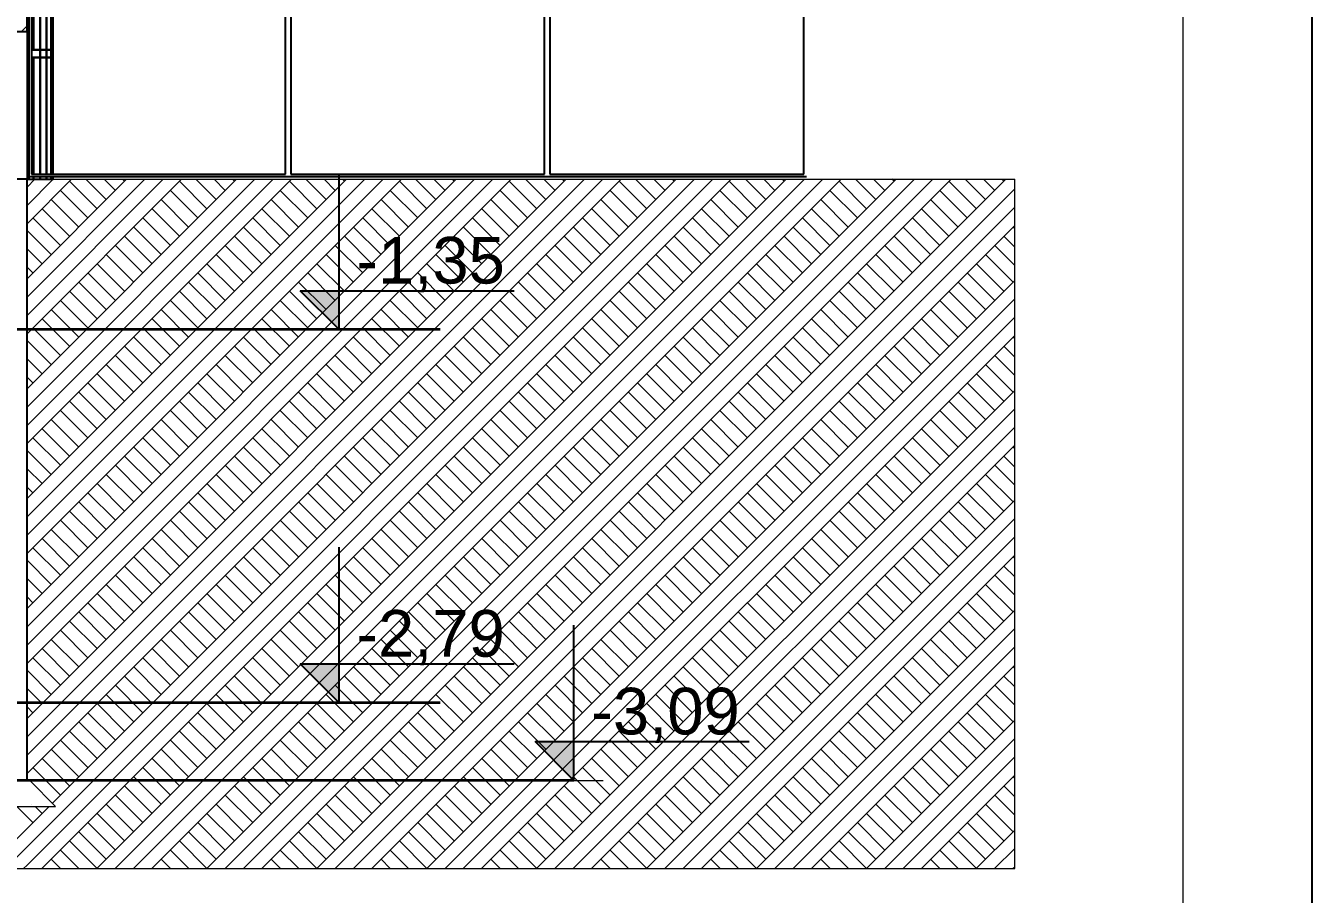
# Model space of a CAD drawing. Header units: millimetres. Extents: x 4647 to 73915, y -13612 to -8141.
# Drawn here: x 12702.4 to 13199, y -11426.5 to -11091.3 of the extents above; entities that cross this region are included whole.
import ezdxf

# ---------------------------------------------------------------- set-up
doc = ezdxf.new("R2010")
doc.units = ezdxf.units.MM
for name, color, linetype in [('2D - Ogólne', 7, 'Continuous'), ('Furniture & Equipment', 7, 'Continuous'), ('Konstrukcja - Ściany zew', 7, 'Continuous'), ('Sytuacja - Teren', 7, 'Continuous'), ('Wnętrze - Umeblowanie', 7, 'Continuous'), ('Wymiarowanie - Ogólne', 7, 'Continuous')]:
    doc.layers.add(name, color=color, linetype=linetype)
doc.layers.add('Opisy - Tekst_Nr_Pióra__1', color=7, linetype='Continuous', lineweight=13)
doc.styles.add('GENERATED_STYLE_4', font='arial.ttf')

msp = doc.modelspace()

# ---------------------------------------------------------------- hatches: boundary and pattern name
at = {"layer": 'Wymiarowanie - Ogólne', "linetype": 'Continuous', "lineweight": 25}
for points in [[(12823.36, -11208.57), (12808.36, -11193.57), (12823.36, -11193.57)], [(12823.36, -11352.57), (12808.36, -11337.57), (12823.36, -11337.57)], [(12914.02, -11382.57), (12899.02, -11367.57), (12914.02, -11367.57)]]:
    msp.add_hatch(color=161, dxfattribs=at).paths.add_polyline_path(points, flags=0)

# ---------------------------------------------------------------- linework, layer by layer
for p, q in [((12702.98, -10903.57), (12702.98, -11100.57)), ((12703.65, -10903.57), (12703.65, -11100.57)), ((12703.65, -11100.57), (12703.65, -10903.57)), ((12703.73, -11100.57), (12703.73, -11039.57)), ((12704.73, -11040.57), (12704.73, -11100.57)), ((12705.48, -11040.57), (12705.48, -11100.57)), ((12705.48, -11100.57), (12705.48, -11040.57)), ((12707.98, -11100.57), (12707.98, -11040.57)), ((12707.98, -11040.57), (12707.98, -11100.57)), ((12710.48, -11040.57), (12710.48, -11100.57)), ((12710.48, -11100.57), (12710.48, -11040.57)), ((12712.31, -11040.57), (12712.31, -11100.57)), ((12712.31, -11100.57), (12712.31, -11040.57)), ((12712.98, -11100.57), (12712.98, -11040.57)), ((12702.98, -11100.57), (12702.98, -11103.57)), ((12703.73, -11100.57), (12702.98, -11100.57)), ((12702.98, -11100.57), (12703.65, -11100.57)), ((12703.65, -11100.57), (12703.73, -11100.57)), ((12703.73, -11103.57), (12703.73, -11100.57)), ((12707.98, -11100.57), (12704.73, -11100.57)), ((12704.73, -11100.57), (12704.73, -11103.57)), ((12704.73, -11100.57), (12705.48, -11100.57)), ((12705.48, -11100.57), (12707.98, -11100.57)), ((12707.98, -11103.57), (12707.98, -11100.57)), ((12710.49, -11100.57), (12707.98, -11100.57)), ((12707.98, -11100.57), (12707.98, -11103.57)), ((12707.98, -11100.57), (12710.48, -11100.57)), ((12710.48, -11100.57), (12712.31, -11100.57)), ((12710.49, -11103.57), (12710.49, -11100.57)), ((12712.33, -11100.57), (12710.49, -11100.57)), ((12710.49, -11100.57), (12710.49, -11103.57)), ((12712.31, -11100.57), (12712.98, -11100.57)), ((12712.33, -11103.57), (12712.33, -11100.57)), ((12713, -11100.57), (12712.33, -11100.57)), ((12712.33, -11100.57), (12712.33, -11103.57)), ((12713, -11103.57), (12713, -11100.57)), ((12702.98, -11103.57), (12703.73, -11103.57)), ((12703.65, -11103.57), (12702.98, -11103.57)), ((12702.98, -11103.57), (12702.98, -11150.57)), ((12703.73, -11103.57), (12703.65, -11103.57)), ((12703.65, -11103.57), (12703.65, -11150.57)), ((12703.65, -11150.57), (12703.65, -11103.57)), ((12703.73, -11149.57), (12703.73, -11103.57)), ((12704.73, -11103.57), (12707.98, -11103.57)), ((12705.48, -11103.57), (12704.73, -11103.57)), ((12704.73, -11103.57), (12704.73, -11148.57)), ((12705.48, -11103.57), (12705.48, -11148.57)), ((12707.98, -11103.57), (12705.48, -11103.57)), ((12705.48, -11148.57), (12705.48, -11103.57)), ((12707.98, -11103.57), (12710.49, -11103.57)), ((12707.98, -11148.57), (12707.98, -11103.57)), ((12710.48, -11103.57), (12707.98, -11103.57)), ((12707.98, -11103.57), (12707.98, -11148.57)), ((12712.31, -11103.57), (12710.48, -11103.57)), ((12710.48, -11103.57), (12710.48, -11148.57)), ((12710.48, -11148.57), (12710.48, -11103.57)), ((12710.49, -11103.57), (12712.33, -11103.57)), ((12712.98, -11103.57), (12712.31, -11103.57)), ((12712.31, -11103.57), (12712.31, -11148.57)), ((12712.31, -11148.57), (12712.31, -11103.57)), ((12712.33, -11103.57), (12713, -11103.57)), ((12712.98, -11148.57), (12712.98, -11103.57)), ((12702.98, -11150.57), (12698.98, -11150.57)), ((12702.98, -11150.57), (12703.65, -11150.57)), ((12702.98, -11382.57), (12702.98, -11150.57)), ((12703.65, -11150.57), (12705.48, -11150.57)), ((12705.48, -11149.57), (12703.73, -11149.57)), ((12704.73, -11148.57), (12705.48, -11148.57)), ((12705.48, -11148.57), (12707.98, -11148.57)), ((12707.98, -11149.57), (12705.48, -11149.57)), ((12705.48, -11149.57), (12705.48, -11150.57)), ((12705.48, -11150.57), (12705.48, -11149.57)), ((12705.48, -11150.57), (12707.98, -11150.57)), ((12707.98, -11148.57), (12710.48, -11148.57)), ((12707.98, -11150.57), (12707.98, -11149.57)), ((12710.48, -11149.57), (12707.98, -11149.57)), ((12707.98, -11149.57), (12707.98, -11150.57)), ((12707.98, -11150.57), (12710.48, -11150.57)), ((12710.48, -11148.57), (12712.31, -11148.57)), ((12712.31, -11149.57), (12710.48, -11149.57)), ((12710.48, -11149.57), (12710.48, -11150.57)), ((12710.48, -11150.57), (12710.48, -11149.57)), ((12710.48, -11150.57), (12712.31, -11150.57)), ((12712.31, -11148.57), (12712.98, -11148.57)), ((12712.98, -11149.57), (12712.31, -11149.57)), ((12712.31, -11149.57), (12712.31, -11150.57)), ((12712.31, -11150.57), (12712.31, -11149.57)), ((12712.31, -11150.57), (12712.98, -11150.57)), ((12712.98, -11150.57), (12712.98, -11149.57)), ((12701.48, -11382.57), (12702.98, -11382.57))]:
    msp.add_line(p, q)
msp.add_lwpolyline([(11098.99, -12577.97), (13198.99, -12577.97), (13198.99, -9607.97), (11098.99, -9607.97)], close=True)
at = {"layer": '2D - Ogólne', "color": 5, "lineweight": 35}
for p, q in [((12862.4, -11208.57), (12687.98, -11208.57)), ((12862.4, -11352.57), (12687.98, -11352.57)), ((12914.02, -11382.57), (12687.98, -11382.57))]:
    msp.add_line(p, q, dxfattribs=at)
at = {"layer": 'Furniture & Equipment', "color": 161, "lineweight": 25}
for p, q in [((12703.73, -11149.57), (12703.73, -11039.57)), ((12704.73, -11040.57), (12704.73, -11148.57)), ((12802.73, -11148.57), (12802.73, -11040.57)), ((12804.73, -11040.57), (12804.73, -11148.57)), ((12902.73, -11148.57), (12902.73, -11040.57)), ((12904.73, -11040.57), (12904.73, -11148.57)), ((13002.73, -11148.57), (13002.73, -11040.57)), ((12803.73, -11149.57), (12703.73, -11149.57)), ((12704.73, -11148.57), (12802.73, -11148.57)), ((12903.73, -11149.57), (12803.73, -11149.57)), ((12804.73, -11148.57), (12902.73, -11148.57)), ((13003.73, -11149.57), (12903.73, -11149.57)), ((12904.73, -11148.57), (13002.73, -11148.57))]:
    msp.add_line(p, q, dxfattribs=at)
at = {"layer": 'Konstrukcja - Ściany zew'}
for p, q in [((12702.98, -11093.57), (12702.98, -10768.57)), ((12698.98, -11093.57), (12702.98, -11093.57))]:
    msp.add_line(p, q, dxfattribs=at)
at = {"layer": 'Konstrukcja - Ściany zew', "color": 251, "linetype": 'Continuous', "lineweight": 15}
for p, q in [((12700.78, -11093.57), (12702.98, -11091.37)), ((12704.55, -11391.74), (12704.55, -11391.74))]:
    msp.add_line(p, q, dxfattribs=at)
at = {"layer": 'Konstrukcja - Ściany zew', "color": 8, "lineweight": 13}
for p, q in [((12643.98, -11382.57), (12703.98, -11382.57)), ((12713.98, -11392.57), (12703.98, -11382.57)), ((12633.98, -11392.57), (12713.98, -11392.57))]:
    msp.add_line(p, q, dxfattribs=at)
at = {"layer": 'Opisy - Tekst_Nr_Pióra__1', "linetype": 'Continuous', "ltscale": 10, "flags": 128}
msp.add_lwpolyline([(13148.99, -12377.97), (11248.99, -12377.97), (11248.99, -9657.97), (13148.99, -9657.97)], close=True, dxfattribs=at)
at = {"layer": 'Sytuacja - Teren'}
msp.add_line((12702.98, -11150.57), (12698.98, -11150.57), dxfattribs=at)
at = {"layer": 'Sytuacja - Teren', "color": 53, "lineweight": 13}
for p, q in [((12702.98, -11150.57), (13084.18, -11150.57)), ((12702.98, -11382.57), (12702.98, -11150.57)), ((13084.18, -11416.57), (13084.18, -11150.57)), ((12702.98, -11382.57), (12703.98, -11382.57)), ((12713.98, -11392.57), (12703.98, -11382.57)), ((12633.98, -11392.57), (12702.98, -11392.57)), ((12702.98, -11392.57), (12713.98, -11392.57)), ((11695, -11416.57), (12702.98, -11416.57)), ((12702.98, -11416.57), (13084.18, -11416.57))]:
    msp.add_line(p, q, dxfattribs=at)
at = {"layer": 'Sytuacja - Teren', "color": 41, "linetype": 'Continuous', "lineweight": 13}
for p, q in [((12702.98, -11167.74), (12720.15, -11150.57)), ((12702.98, -11188.95), (12741.36, -11150.57)), ((12702.98, -11210.16), (12762.58, -11150.57)), ((12702.98, -11231.38), (12783.79, -11150.57)), ((12702.98, -11252.59), (12805, -11150.57)), ((12702.98, -11273.8), (12826.21, -11150.57)), ((12702.98, -11295.02), (12847.43, -11150.57)), ((12702.98, -11316.23), (12868.64, -11150.57)), ((12702.98, -11337.44), (12889.85, -11150.57)), ((12702.98, -11358.66), (12911.07, -11150.57)), ((12702.98, -11379.87), (12932.28, -11150.57)), ((12702.98, -11160.67), (12713.08, -11150.57)), ((12702.98, -11203.09), (12755.5, -11150.57)), ((12702.98, -11245.52), (12797.93, -11150.57)), ((12702.98, -11287.94), (12840.36, -11150.57)), ((12702.98, -11330.37), (12882.78, -11150.57)), ((12702.98, -11372.8), (12925.21, -11150.57)), ((12702.98, -11415.22), (12967.64, -11150.57)), ((12702.98, -11153.59), (12706.01, -11150.57)), ((12702.98, -11196.02), (12748.43, -11150.57)), ((12702.98, -11238.45), (12790.86, -11150.57)), ((12702.98, -11280.87), (12833.29, -11150.57)), ((12702.98, -11323.3), (12875.71, -11150.57)), ((12702.98, -11365.73), (12918.14, -11150.57)), ((12702.98, -11408.15), (12960.57, -11150.57)), ((12708.71, -11416.57), (12974.71, -11150.57)), ((12712.74, -11391.33), (12953.49, -11150.57)), ((12729.97, -11161.96), (12719.37, -11151.35)), ((12733.51, -11158.42), (12725.66, -11150.57)), ((12729.92, -11416.57), (12995.92, -11150.57)), ((12737.04, -11154.89), (12732.73, -11150.57)), ((12736.99, -11416.57), (13002.99, -11150.57)), ((12740.58, -11151.35), (12739.8, -11150.57)), ((12744.06, -11416.57), (13010.06, -11150.57)), ((12751.13, -11416.57), (13017.13, -11150.57)), ((12772.4, -11161.96), (12761.79, -11151.35)), ((12775.94, -11158.42), (12768.08, -11150.57)), ((12772.35, -11416.57), (13038.35, -11150.57)), ((12779.47, -11154.89), (12775.15, -11150.57)), ((12779.42, -11416.57), (13045.42, -11150.57)), ((12783.01, -11151.35), (12782.23, -11150.57)), ((12786.49, -11416.57), (13052.49, -11150.57)), ((12793.56, -11416.57), (13059.56, -11150.57)), ((12814.83, -11161.96), (12804.22, -11151.35)), ((12818.36, -11158.42), (12810.51, -11150.57)), ((12814.77, -11416.57), (13080.77, -11150.57)), ((12821.9, -11154.89), (12817.58, -11150.57)), ((12825.43, -11151.35), (12824.65, -11150.57)), ((12857.25, -11161.96), (12846.65, -11151.35)), ((12860.79, -11158.42), (12852.94, -11150.57)), ((12864.32, -11154.89), (12860.01, -11150.57)), ((12867.86, -11151.35), (12867.08, -11150.57)), ((12899.68, -11161.96), (12889.07, -11151.35)), ((12903.21, -11158.42), (12895.36, -11150.57)), ((12906.75, -11154.89), (12902.43, -11150.57)), ((12910.29, -11151.35), (12909.5, -11150.57)), ((12942.11, -11161.96), (12931.5, -11151.35)), ((12945.64, -11158.42), (12937.79, -11150.57)), ((12949.18, -11154.89), (12944.86, -11150.57)), ((12952.71, -11151.35), (12951.93, -11150.57)), ((12984.53, -11161.96), (12973.93, -11151.35)), ((12988.07, -11158.42), (12980.21, -11150.57)), ((12991.6, -11154.89), (12987.29, -11150.57)), ((12995.14, -11151.35), (12994.36, -11150.57)), ((13026.96, -11161.96), (13016.35, -11151.35)), ((13030.49, -11158.42), (13022.64, -11150.57)), ((13034.03, -11154.89), (13029.71, -11150.57)), ((13037.57, -11151.35), (13036.78, -11150.57)), ((13069.39, -11161.96), (13058.78, -11151.35)), ((13072.92, -11158.42), (13065.07, -11150.57)), ((13076.46, -11154.89), (13072.14, -11150.57)), ((13079.99, -11151.35), (13079.21, -11150.57)), ((12726.44, -11165.49), (12715.83, -11154.89)), ((12768.86, -11165.49), (12758.26, -11154.89)), ((12811.29, -11165.49), (12800.68, -11154.89)), ((12821.84, -11416.57), (13084.18, -11154.23)), ((12853.72, -11165.49), (12843.11, -11154.89)), ((12896.14, -11165.49), (12885.54, -11154.89)), ((12938.57, -11165.49), (12927.96, -11154.89)), ((12981, -11165.49), (12970.39, -11154.89)), ((13023.42, -11165.49), (13012.82, -11154.89)), ((13065.85, -11165.49), (13055.24, -11154.89)), ((12719.37, -11172.56), (12708.76, -11161.96)), ((12722.9, -11169.03), (12712.3, -11158.42)), ((12761.79, -11172.56), (12751.19, -11161.96)), ((12765.33, -11169.03), (12754.72, -11158.42)), ((12804.22, -11172.56), (12793.61, -11161.96)), ((12807.76, -11169.03), (12797.15, -11158.42)), ((12828.92, -11416.57), (13084.18, -11161.31)), ((12846.65, -11172.56), (12836.04, -11161.96)), ((12850.18, -11169.03), (12839.58, -11158.42)), ((12889.07, -11172.56), (12878.47, -11161.96)), ((12892.61, -11169.03), (12882, -11158.42)), ((12931.5, -11172.56), (12920.89, -11161.96)), ((12935.03, -11169.03), (12924.43, -11158.42)), ((12973.93, -11172.56), (12963.32, -11161.96)), ((12977.46, -11169.03), (12966.85, -11158.42)), ((13016.35, -11172.56), (13005.75, -11161.96)), ((13019.89, -11169.03), (13009.28, -11158.42)), ((13058.78, -11172.56), (13048.17, -11161.96)), ((13062.31, -11169.03), (13051.71, -11158.42)), ((12715.83, -11176.1), (12705.23, -11165.49)), ((12758.26, -11176.1), (12747.65, -11165.49)), ((12800.68, -11176.1), (12790.08, -11165.49)), ((12843.11, -11176.1), (12832.5, -11165.49)), ((12885.54, -11176.1), (12874.93, -11165.49)), ((12927.96, -11176.1), (12917.36, -11165.49)), ((12970.39, -11176.1), (12959.78, -11165.49)), ((13012.82, -11176.1), (13002.21, -11165.49)), ((13055.24, -11176.1), (13044.64, -11165.49)), ((12712.3, -11179.63), (12702.98, -11170.32)), ((12754.72, -11179.63), (12744.12, -11169.03)), ((12797.15, -11179.63), (12786.54, -11169.03)), ((12839.58, -11179.63), (12828.97, -11169.03)), ((12835.99, -11416.57), (13084.18, -11168.38)), ((12882, -11179.63), (12871.4, -11169.03)), ((12924.43, -11179.63), (12913.82, -11169.03)), ((12966.85, -11179.63), (12956.25, -11169.03)), ((13009.28, -11179.63), (12998.67, -11169.03)), ((13051.71, -11179.63), (13041.1, -11169.03)), ((13084.18, -11169.68), (13083.53, -11169.03)), ((12747.65, -11186.71), (12737.04, -11176.1)), ((12751.19, -11183.17), (12740.58, -11172.56)), ((12790.08, -11186.71), (12779.47, -11176.1)), ((12793.61, -11183.17), (12783.01, -11172.56)), ((12832.5, -11186.71), (12821.9, -11176.1)), ((12836.04, -11183.17), (12825.43, -11172.56)), ((12874.93, -11186.71), (12864.32, -11176.1)), ((12878.47, -11183.17), (12867.86, -11172.56)), ((12917.36, -11186.71), (12906.75, -11176.1)), ((12920.89, -11183.17), (12910.29, -11172.56)), ((12959.78, -11186.71), (12949.18, -11176.1)), ((12963.32, -11183.17), (12952.71, -11172.56)), ((13002.21, -11186.71), (12991.6, -11176.1)), ((13005.75, -11183.17), (12995.14, -11172.56)), ((13044.64, -11186.71), (13034.03, -11176.1)), ((13048.17, -11183.17), (13037.57, -11172.56)), ((13084.18, -11183.82), (13076.46, -11176.1)), ((13084.18, -11176.75), (13079.99, -11172.56)), ((12708.76, -11183.17), (12702.98, -11177.39)), ((12744.12, -11190.24), (12733.51, -11179.63)), ((12786.54, -11190.24), (12775.94, -11179.63)), ((12828.97, -11190.24), (12818.36, -11179.63)), ((12871.4, -11190.24), (12860.79, -11179.63)), ((12913.82, -11190.24), (12903.21, -11179.63)), ((12956.25, -11190.24), (12945.64, -11179.63)), ((12998.67, -11190.24), (12988.07, -11179.63)), ((13041.1, -11190.24), (13030.49, -11179.63)), ((13083.53, -11190.24), (13072.92, -11179.63)), ((12705.23, -11186.71), (12702.98, -11184.46)), ((12737.04, -11197.31), (12726.44, -11186.71)), ((12740.58, -11193.78), (12729.97, -11183.17)), ((12779.47, -11197.31), (12768.86, -11186.71)), ((12783.01, -11193.78), (12772.4, -11183.17)), ((12821.9, -11197.31), (12811.29, -11186.71)), ((12825.43, -11193.78), (12814.83, -11183.17)), ((12864.32, -11197.31), (12853.72, -11186.71)), ((12867.86, -11193.78), (12857.25, -11183.17)), ((12906.75, -11197.31), (12896.14, -11186.71)), ((12910.29, -11193.78), (12899.68, -11183.17)), ((12949.18, -11197.31), (12938.57, -11186.71)), ((12952.71, -11193.78), (12942.11, -11183.17)), ((12991.6, -11197.31), (12981, -11186.71)), ((12995.14, -11193.78), (12984.53, -11183.17)), ((13034.03, -11197.31), (13023.42, -11186.71)), ((13037.57, -11193.78), (13026.96, -11183.17)), ((13076.46, -11197.31), (13065.85, -11186.71)), ((13079.99, -11193.78), (13069.39, -11183.17)), ((12733.51, -11200.85), (12722.9, -11190.24)), ((12775.94, -11200.85), (12765.33, -11190.24)), ((12818.36, -11200.85), (12807.76, -11190.24)), ((12860.79, -11200.85), (12850.18, -11190.24)), ((12857.2, -11416.57), (13084.18, -11189.59)), ((12903.21, -11200.85), (12892.61, -11190.24)), ((12945.64, -11200.85), (12935.03, -11190.24)), ((12988.07, -11200.85), (12977.46, -11190.24)), ((13030.49, -11200.85), (13019.89, -11190.24)), ((13072.92, -11200.85), (13062.31, -11190.24)), ((12729.97, -11204.38), (12719.37, -11193.78)), ((12772.4, -11204.38), (12761.79, -11193.78)), ((12814.83, -11204.38), (12804.22, -11193.78)), ((12857.25, -11204.38), (12846.65, -11193.78)), ((12864.27, -11416.57), (13084.18, -11196.66)), ((12899.68, -11204.38), (12889.07, -11193.78)), ((12942.11, -11204.38), (12931.5, -11193.78)), ((12984.53, -11204.38), (12973.93, -11193.78)), ((13026.96, -11204.38), (13016.35, -11193.78)), ((13069.39, -11204.38), (13058.78, -11193.78)), ((12722.9, -11211.45), (12712.3, -11200.85)), ((12726.44, -11207.92), (12715.83, -11197.31)), ((12765.33, -11211.45), (12754.72, -11200.85)), ((12768.86, -11207.92), (12758.26, -11197.31)), ((12807.76, -11211.45), (12797.15, -11200.85)), ((12811.29, -11207.92), (12800.68, -11197.31)), ((12850.18, -11211.45), (12839.58, -11200.85)), ((12853.72, -11207.92), (12843.11, -11197.31)), ((12892.61, -11211.45), (12882, -11200.85)), ((12896.14, -11207.92), (12885.54, -11197.31)), ((12935.03, -11211.45), (12924.43, -11200.85)), ((12938.57, -11207.92), (12927.96, -11197.31)), ((12977.46, -11211.45), (12966.85, -11200.85)), ((12981, -11207.92), (12970.39, -11197.31)), ((13019.89, -11211.45), (13009.28, -11200.85)), ((13023.42, -11207.92), (13012.82, -11197.31)), ((13062.31, -11211.45), (13051.71, -11200.85)), ((13065.85, -11207.92), (13055.24, -11197.31)), ((12719.37, -11214.99), (12708.76, -11204.38)), ((12761.79, -11214.99), (12751.19, -11204.38)), ((12804.22, -11214.99), (12793.61, -11204.38)), ((12846.65, -11214.99), (12836.04, -11204.38)), ((12871.34, -11416.57), (13084.18, -11203.73)), ((12889.07, -11214.99), (12878.47, -11204.38)), ((12931.5, -11214.99), (12920.89, -11204.38)), ((12973.93, -11214.99), (12963.32, -11204.38)), ((13016.35, -11214.99), (13005.75, -11204.38)), ((13058.78, -11214.99), (13048.17, -11204.38)), ((12715.83, -11218.53), (12705.23, -11207.92)), ((12754.72, -11222.06), (12744.12, -11211.45)), ((12758.26, -11218.53), (12747.65, -11207.92)), ((12797.15, -11222.06), (12786.54, -11211.45)), ((12800.68, -11218.53), (12790.08, -11207.92)), ((12839.58, -11222.06), (12828.97, -11211.45)), ((12843.11, -11218.53), (12832.5, -11207.92)), ((12882, -11222.06), (12871.4, -11211.45)), ((12885.54, -11218.53), (12874.93, -11207.92)), ((12878.41, -11416.57), (13084.18, -11210.8)), ((12924.43, -11222.06), (12913.82, -11211.45)), ((12927.96, -11218.53), (12917.36, -11207.92)), ((12966.85, -11222.06), (12956.25, -11211.45)), ((12970.39, -11218.53), (12959.78, -11207.92)), ((13009.28, -11222.06), (12998.67, -11211.45)), ((13012.82, -11218.53), (13002.21, -11207.92)), ((13051.71, -11222.06), (13041.1, -11211.45)), ((13055.24, -11218.53), (13044.64, -11207.92)), ((13084.18, -11212.11), (13083.53, -11211.45)), ((12712.3, -11222.06), (12702.98, -11212.75)), ((12751.19, -11225.6), (12740.58, -11214.99)), ((12793.61, -11225.6), (12783.01, -11214.99)), ((12836.04, -11225.6), (12825.43, -11214.99)), ((12878.47, -11225.6), (12867.86, -11214.99)), ((12920.89, -11225.6), (12910.29, -11214.99)), ((12963.32, -11225.6), (12952.71, -11214.99)), ((13005.75, -11225.6), (12995.14, -11214.99)), ((13048.17, -11225.6), (13037.57, -11214.99)), ((13084.18, -11219.18), (13079.99, -11214.99)), ((12708.76, -11225.6), (12702.98, -11219.82)), ((12747.65, -11229.13), (12737.04, -11218.53)), ((12790.08, -11229.13), (12779.47, -11218.53)), ((12832.5, -11229.13), (12821.9, -11218.53)), ((12874.93, -11229.13), (12864.32, -11218.53)), ((12917.36, -11229.13), (12906.75, -11218.53)), ((12959.78, -11229.13), (12949.18, -11218.53)), ((13002.21, -11229.13), (12991.6, -11218.53)), ((13044.64, -11229.13), (13034.03, -11218.53)), ((13084.18, -11226.25), (13076.46, -11218.53)), ((12740.58, -11236.2), (12729.97, -11225.6)), ((12744.12, -11232.67), (12733.51, -11222.06)), ((12783.01, -11236.2), (12772.4, -11225.6)), ((12786.54, -11232.67), (12775.94, -11222.06)), ((12825.43, -11236.2), (12814.83, -11225.6)), ((12828.97, -11232.67), (12818.36, -11222.06)), ((12867.86, -11236.2), (12857.25, -11225.6)), ((12871.4, -11232.67), (12860.79, -11222.06)), ((12910.29, -11236.2), (12899.68, -11225.6)), ((12913.82, -11232.67), (12903.21, -11222.06)), ((12952.71, -11236.2), (12942.11, -11225.6)), ((12956.25, -11232.67), (12945.64, -11222.06)), ((12995.14, -11236.2), (12984.53, -11225.6)), ((12998.67, -11232.67), (12988.07, -11222.06)), ((13037.57, -11236.2), (13026.96, -11225.6)), ((13041.1, -11232.67), (13030.49, -11222.06)), ((13079.99, -11236.2), (13069.39, -11225.6)), ((13083.53, -11232.67), (13072.92, -11222.06)), ((12705.23, -11229.13), (12702.98, -11226.89)), ((12737.04, -11239.74), (12726.44, -11229.13)), ((12779.47, -11239.74), (12768.86, -11229.13)), ((12821.9, -11239.74), (12811.29, -11229.13)), ((12864.32, -11239.74), (12853.72, -11229.13)), ((12906.75, -11239.74), (12896.14, -11229.13)), ((12949.18, -11239.74), (12938.57, -11229.13)), ((12991.6, -11239.74), (12981, -11229.13)), ((13034.03, -11239.74), (13023.42, -11229.13)), ((13076.46, -11239.74), (13065.85, -11229.13)), ((12729.97, -11246.81), (12719.37, -11236.2)), ((12733.51, -11243.27), (12722.9, -11232.67)), ((12772.4, -11246.81), (12761.79, -11236.2)), ((12775.94, -11243.27), (12765.33, -11232.67)), ((12814.83, -11246.81), (12804.22, -11236.2)), ((12818.36, -11243.27), (12807.76, -11232.67)), ((12857.25, -11246.81), (12846.65, -11236.2)), ((12860.79, -11243.27), (12850.18, -11232.67)), ((12899.68, -11246.81), (12889.07, -11236.2)), ((12903.21, -11243.27), (12892.61, -11232.67)), ((12899.63, -11416.57), (13084.18, -11232.02)), ((12942.11, -11246.81), (12931.5, -11236.2)), ((12945.64, -11243.27), (12935.03, -11232.67)), ((12984.53, -11246.81), (12973.93, -11236.2)), ((12988.07, -11243.27), (12977.46, -11232.67)), ((13026.96, -11246.81), (13016.35, -11236.2)), ((13030.49, -11243.27), (13019.89, -11232.67)), ((13069.39, -11246.81), (13058.78, -11236.2)), ((13072.92, -11243.27), (13062.31, -11232.67)), ((12726.44, -11250.35), (12715.83, -11239.74)), ((12768.86, -11250.35), (12758.26, -11239.74)), ((12811.29, -11250.35), (12800.68, -11239.74)), ((12853.72, -11250.35), (12843.11, -11239.74)), ((12896.14, -11250.35), (12885.54, -11239.74)), ((12906.7, -11416.57), (13084.18, -11239.09)), ((12938.57, -11250.35), (12927.96, -11239.74)), ((12981, -11250.35), (12970.39, -11239.74)), ((13023.42, -11250.35), (13012.82, -11239.74)), ((13065.85, -11250.35), (13055.24, -11239.74)), ((12722.9, -11253.88), (12712.3, -11243.27)), ((12765.33, -11253.88), (12754.72, -11243.27)), ((12807.76, -11253.88), (12797.15, -11243.27)), ((12850.18, -11253.88), (12839.58, -11243.27)), ((12892.61, -11253.88), (12882, -11243.27)), ((12913.77, -11416.57), (13084.18, -11246.16)), ((12935.03, -11253.88), (12924.43, -11243.27)), ((12977.46, -11253.88), (12966.85, -11243.27)), ((13019.89, -11253.88), (13009.28, -11243.27)), ((13062.31, -11253.88), (13051.71, -11243.27)), ((12715.83, -11260.95), (12705.23, -11250.35)), ((12719.37, -11257.42), (12708.76, -11246.81)), ((12758.26, -11260.95), (12747.65, -11250.35)), ((12761.79, -11257.42), (12751.19, -11246.81)), ((12800.68, -11260.95), (12790.08, -11250.35)), ((12804.22, -11257.42), (12793.61, -11246.81)), ((12843.11, -11260.95), (12832.5, -11250.35)), ((12846.65, -11257.42), (12836.04, -11246.81)), ((12885.54, -11260.95), (12874.93, -11250.35)), ((12889.07, -11257.42), (12878.47, -11246.81)), ((12927.96, -11260.95), (12917.36, -11250.35)), ((12931.5, -11257.42), (12920.89, -11246.81)), ((12970.39, -11260.95), (12959.78, -11250.35)), ((12973.93, -11257.42), (12963.32, -11246.81)), ((13012.82, -11260.95), (13002.21, -11250.35)), ((13016.35, -11257.42), (13005.75, -11246.81)), ((13055.24, -11260.95), (13044.64, -11250.35)), ((13058.78, -11257.42), (13048.17, -11246.81)), ((12712.3, -11264.49), (12702.98, -11255.17)), ((12754.72, -11264.49), (12744.12, -11253.88)), ((12797.15, -11264.49), (12786.54, -11253.88)), ((12839.58, -11264.49), (12828.97, -11253.88)), ((12882, -11264.49), (12871.4, -11253.88)), ((12924.43, -11264.49), (12913.82, -11253.88)), ((12920.84, -11416.57), (13084.18, -11253.23)), ((12966.85, -11264.49), (12956.25, -11253.88)), ((13009.28, -11264.49), (12998.67, -11253.88)), ((13051.71, -11264.49), (13041.1, -11253.88)), ((13084.18, -11254.53), (13083.53, -11253.88)), ((12747.65, -11271.56), (12737.04, -11260.95)), ((12751.19, -11268.02), (12740.58, -11257.42)), ((12790.08, -11271.56), (12779.47, -11260.95)), ((12793.61, -11268.02), (12783.01, -11257.42)), ((12832.5, -11271.56), (12821.9, -11260.95)), ((12836.04, -11268.02), (12825.43, -11257.42)), ((12874.93, -11271.56), (12864.32, -11260.95)), ((12878.47, -11268.02), (12867.86, -11257.42)), ((12917.36, -11271.56), (12906.75, -11260.95)), ((12920.89, -11268.02), (12910.29, -11257.42)), ((12959.78, -11271.56), (12949.18, -11260.95)), ((12963.32, -11268.02), (12952.71, -11257.42)), ((13002.21, -11271.56), (12991.6, -11260.95)), ((13005.75, -11268.02), (12995.14, -11257.42)), ((13044.64, -11271.56), (13034.03, -11260.95)), ((13048.17, -11268.02), (13037.57, -11257.42)), ((13084.18, -11268.67), (13076.46, -11260.95)), ((13084.18, -11261.6), (13079.99, -11257.42)), ((12708.76, -11268.02), (12702.98, -11262.24)), ((12744.12, -11275.09), (12733.51, -11264.49)), ((12786.54, -11275.09), (12775.94, -11264.49)), ((12828.97, -11275.09), (12818.36, -11264.49)), ((12871.4, -11275.09), (12860.79, -11264.49)), ((12913.82, -11275.09), (12903.21, -11264.49)), ((12956.25, -11275.09), (12945.64, -11264.49)), ((12998.67, -11275.09), (12988.07, -11264.49)), ((13041.1, -11275.09), (13030.49, -11264.49)), ((13083.53, -11275.09), (13072.92, -11264.49)), ((12705.23, -11271.56), (12702.98, -11269.32)), ((12740.58, -11278.63), (12729.97, -11268.02)), ((12783.01, -11278.63), (12772.4, -11268.02)), ((12825.43, -11278.63), (12814.83, -11268.02)), ((12867.86, -11278.63), (12857.25, -11268.02)), ((12910.29, -11278.63), (12899.68, -11268.02)), ((12952.71, -11278.63), (12942.11, -11268.02)), ((12995.14, -11278.63), (12984.53, -11268.02)), ((13037.57, -11278.63), (13026.96, -11268.02)), ((13079.99, -11278.63), (13069.39, -11268.02)), ((12733.51, -11285.7), (12722.9, -11275.09)), ((12737.04, -11282.17), (12726.44, -11271.56)), ((12775.94, -11285.7), (12765.33, -11275.09)), ((12779.47, -11282.17), (12768.86, -11271.56)), ((12818.36, -11285.7), (12807.76, -11275.09)), ((12821.9, -11282.17), (12811.29, -11271.56)), ((12860.79, -11285.7), (12850.18, -11275.09)), ((12864.32, -11282.17), (12853.72, -11271.56)), ((12903.21, -11285.7), (12892.61, -11275.09)), ((12906.75, -11282.17), (12896.14, -11271.56)), ((12945.64, -11285.7), (12935.03, -11275.09)), ((12949.18, -11282.17), (12938.57, -11271.56)), ((12942.05, -11416.57), (13084.18, -11274.44)), ((12988.07, -11285.7), (12977.46, -11275.09)), ((12991.6, -11282.17), (12981, -11271.56)), ((13030.49, -11285.7), (13019.89, -11275.09)), ((13034.03, -11282.17), (13023.42, -11271.56)), ((13072.92, -11285.7), (13062.31, -11275.09)), ((13076.46, -11282.17), (13065.85, -11271.56)), ((12729.97, -11289.24), (12719.37, -11278.63)), ((12772.4, -11289.24), (12761.79, -11278.63)), ((12814.83, -11289.24), (12804.22, -11278.63)), ((12857.25, -11289.24), (12846.65, -11278.63)), ((12899.68, -11289.24), (12889.07, -11278.63)), ((12942.11, -11289.24), (12931.5, -11278.63)), ((12984.53, -11289.24), (12973.93, -11278.63)), ((13026.96, -11289.24), (13016.35, -11278.63)), ((13069.39, -11289.24), (13058.78, -11278.63)), ((12722.9, -11296.31), (12712.3, -11285.7)), ((12726.44, -11292.77), (12715.83, -11282.17)), ((12765.33, -11296.31), (12754.72, -11285.7)), ((12768.86, -11292.77), (12758.26, -11282.17)), ((12807.76, -11296.31), (12797.15, -11285.7)), ((12811.29, -11292.77), (12800.68, -11282.17)), ((12850.18, -11296.31), (12839.58, -11285.7)), ((12853.72, -11292.77), (12843.11, -11282.17)), ((12892.61, -11296.31), (12882, -11285.7)), ((12896.14, -11292.77), (12885.54, -11282.17)), ((12935.03, -11296.31), (12924.43, -11285.7)), ((12938.57, -11292.77), (12927.96, -11282.17)), ((12949.12, -11416.57), (13084.18, -11281.51)), ((12977.46, -11296.31), (12966.85, -11285.7)), ((12981, -11292.77), (12970.39, -11282.17)), ((13019.89, -11296.31), (13009.28, -11285.7)), ((13023.42, -11292.77), (13012.82, -11282.17)), ((13062.31, -11296.31), (13051.71, -11285.7)), ((13065.85, -11292.77), (13055.24, -11282.17)), ((12719.37, -11299.84), (12708.76, -11289.24)), ((12761.79, -11299.84), (12751.19, -11289.24)), ((12804.22, -11299.84), (12793.61, -11289.24)), ((12846.65, -11299.84), (12836.04, -11289.24)), ((12889.07, -11299.84), (12878.47, -11289.24)), ((12931.5, -11299.84), (12920.89, -11289.24)), ((12956.19, -11416.57), (13084.18, -11288.59)), ((12973.93, -11299.84), (12963.32, -11289.24)), ((13016.35, -11299.84), (13005.75, -11289.24)), ((13058.78, -11299.84), (13048.17, -11289.24)), ((12715.83, -11303.38), (12705.23, -11292.77)), ((12754.72, -11306.91), (12744.12, -11296.31)), ((12758.26, -11303.38), (12747.65, -11292.77)), ((12797.15, -11306.91), (12786.54, -11296.31)), ((12800.68, -11303.38), (12790.08, -11292.77)), ((12839.58, -11306.91), (12828.97, -11296.31)), ((12843.11, -11303.38), (12832.5, -11292.77)), ((12882, -11306.91), (12871.4, -11296.31)), ((12885.54, -11303.38), (12874.93, -11292.77)), ((12924.43, -11306.91), (12913.82, -11296.31)), ((12927.96, -11303.38), (12917.36, -11292.77)), ((12966.85, -11306.91), (12956.25, -11296.31)), ((12970.39, -11303.38), (12959.78, -11292.77)), ((12963.27, -11416.57), (13084.18, -11295.66)), ((13009.28, -11306.91), (12998.67, -11296.31)), ((13012.82, -11303.38), (13002.21, -11292.77)), ((13051.71, -11306.91), (13041.1, -11296.31)), ((13055.24, -11303.38), (13044.64, -11292.77)), ((13084.18, -11296.96), (13083.53, -11296.31)), ((12712.3, -11306.91), (12702.98, -11297.6)), ((12751.19, -11310.45), (12740.58, -11299.84)), ((12793.61, -11310.45), (12783.01, -11299.84)), ((12836.04, -11310.45), (12825.43, -11299.84)), ((12878.47, -11310.45), (12867.86, -11299.84)), ((12920.89, -11310.45), (12910.29, -11299.84)), ((12963.32, -11310.45), (12952.71, -11299.84)), ((13005.75, -11310.45), (12995.14, -11299.84)), ((13048.17, -11310.45), (13037.57, -11299.84)), ((13084.18, -11304.03), (13079.99, -11299.84)), ((12708.76, -11310.45), (12702.98, -11304.67)), ((12747.65, -11313.99), (12737.04, -11303.38)), ((12790.08, -11313.99), (12779.47, -11303.38)), ((12832.5, -11313.99), (12821.9, -11303.38)), ((12874.93, -11313.99), (12864.32, -11303.38)), ((12917.36, -11313.99), (12906.75, -11303.38)), ((12959.78, -11313.99), (12949.18, -11303.38)), ((13002.21, -11313.99), (12991.6, -11303.38)), ((13044.64, -11313.99), (13034.03, -11303.38)), ((13084.18, -11311.1), (13076.46, -11303.38)), ((12740.58, -11321.06), (12729.97, -11310.45)), ((12744.12, -11317.52), (12733.51, -11306.91)), ((12783.01, -11321.06), (12772.4, -11310.45)), ((12786.54, -11317.52), (12775.94, -11306.91)), ((12825.43, -11321.06), (12814.83, -11310.45)), ((12828.97, -11317.52), (12818.36, -11306.91)), ((12867.86, -11321.06), (12857.25, -11310.45)), ((12871.4, -11317.52), (12860.79, -11306.91)), ((12910.29, -11321.06), (12899.68, -11310.45)), ((12913.82, -11317.52), (12903.21, -11306.91)), ((12952.71, -11321.06), (12942.11, -11310.45)), ((12956.25, -11317.52), (12945.64, -11306.91)), ((12995.14, -11321.06), (12984.53, -11310.45)), ((12998.67, -11317.52), (12988.07, -11306.91)), ((13037.57, -11321.06), (13026.96, -11310.45)), ((13041.1, -11317.52), (13030.49, -11306.91)), ((13079.99, -11321.06), (13069.39, -11310.45)), ((13083.53, -11317.52), (13072.92, -11306.91)), ((12705.23, -11313.99), (12702.98, -11311.74)), ((12737.04, -11324.59), (12726.44, -11313.99)), ((12779.47, -11324.59), (12768.86, -11313.99)), ((12821.9, -11324.59), (12811.29, -11313.99)), ((12864.32, -11324.59), (12853.72, -11313.99)), ((12906.75, -11324.59), (12896.14, -11313.99)), ((12949.18, -11324.59), (12938.57, -11313.99)), ((12991.6, -11324.59), (12981, -11313.99)), ((13034.03, -11324.59), (13023.42, -11313.99)), ((13076.46, -11324.59), (13065.85, -11313.99)), ((12729.97, -11331.66), (12719.37, -11321.06)), ((12733.51, -11328.13), (12722.9, -11317.52)), ((12772.4, -11331.66), (12761.79, -11321.06)), ((12775.94, -11328.13), (12765.33, -11317.52)), ((12814.83, -11331.66), (12804.22, -11321.06)), ((12818.36, -11328.13), (12807.76, -11317.52)), ((12857.25, -11331.66), (12846.65, -11321.06)), ((12860.79, -11328.13), (12850.18, -11317.52)), ((12899.68, -11331.66), (12889.07, -11321.06)), ((12903.21, -11328.13), (12892.61, -11317.52)), ((12942.11, -11331.66), (12931.5, -11321.06)), ((12945.64, -11328.13), (12935.03, -11317.52)), ((12984.53, -11331.66), (12973.93, -11321.06)), ((12988.07, -11328.13), (12977.46, -11317.52)), ((12984.48, -11416.57), (13084.18, -11316.87)), ((13026.96, -11331.66), (13016.35, -11321.06)), ((13030.49, -11328.13), (13019.89, -11317.52)), ((13069.39, -11331.66), (13058.78, -11321.06)), ((13072.92, -11328.13), (13062.31, -11317.52)), ((12726.44, -11335.2), (12715.83, -11324.59)), ((12768.86, -11335.2), (12758.26, -11324.59)), ((12811.29, -11335.2), (12800.68, -11324.59)), ((12853.72, -11335.2), (12843.11, -11324.59)), ((12896.14, -11335.2), (12885.54, -11324.59)), ((12938.57, -11335.2), (12927.96, -11324.59)), ((12981, -11335.2), (12970.39, -11324.59)), ((12991.55, -11416.57), (13084.18, -11323.94)), ((13023.42, -11335.2), (13012.82, -11324.59)), ((13065.85, -11335.2), (13055.24, -11324.59)), ((12722.9, -11338.73), (12712.3, -11328.13)), ((12765.33, -11338.73), (12754.72, -11328.13)), ((12807.76, -11338.73), (12797.15, -11328.13)), ((12850.18, -11338.73), (12839.58, -11328.13)), ((12892.61, -11338.73), (12882, -11328.13)), ((12935.03, -11338.73), (12924.43, -11328.13)), ((12977.46, -11338.73), (12966.85, -11328.13)), ((12998.62, -11416.57), (13084.18, -11331.01)), ((13019.89, -11338.73), (13009.28, -11328.13)), ((13062.31, -11338.73), (13051.71, -11328.13)), ((12715.83, -11345.8), (12705.23, -11335.2)), ((12719.37, -11342.27), (12708.76, -11331.66)), ((12758.26, -11345.8), (12747.65, -11335.2)), ((12761.79, -11342.27), (12751.19, -11331.66)), ((12800.68, -11345.8), (12790.08, -11335.2)), ((12804.22, -11342.27), (12793.61, -11331.66)), ((12843.11, -11345.8), (12832.5, -11335.2)), ((12846.65, -11342.27), (12836.04, -11331.66)), ((12885.54, -11345.8), (12874.93, -11335.2)), ((12889.07, -11342.27), (12878.47, -11331.66)), ((12927.96, -11345.8), (12917.36, -11335.2)), ((12931.5, -11342.27), (12920.89, -11331.66)), ((12970.39, -11345.8), (12959.78, -11335.2)), ((12973.93, -11342.27), (12963.32, -11331.66)), ((13012.82, -11345.8), (13002.21, -11335.2)), ((13016.35, -11342.27), (13005.75, -11331.66)), ((13055.24, -11345.8), (13044.64, -11335.2)), ((13058.78, -11342.27), (13048.17, -11331.66)), ((12712.3, -11349.34), (12702.98, -11340.03)), ((12754.72, -11349.34), (12744.12, -11338.73)), ((12797.15, -11349.34), (12786.54, -11338.73)), ((12839.58, -11349.34), (12828.97, -11338.73)), ((12882, -11349.34), (12871.4, -11338.73)), ((12924.43, -11349.34), (12913.82, -11338.73)), ((12966.85, -11349.34), (12956.25, -11338.73)), ((13009.28, -11349.34), (12998.67, -11338.73)), ((13005.69, -11416.57), (13084.18, -11338.08)), ((13051.71, -11349.34), (13041.1, -11338.73)), ((13084.18, -11339.38), (13083.53, -11338.73)), ((12747.65, -11356.41), (12737.04, -11345.8)), ((12751.19, -11352.88), (12740.58, -11342.27)), ((12790.08, -11356.41), (12779.47, -11345.8)), ((12793.61, -11352.88), (12783.01, -11342.27)), ((12832.5, -11356.41), (12821.9, -11345.8)), ((12836.04, -11352.88), (12825.43, -11342.27)), ((12874.93, -11356.41), (12864.32, -11345.8)), ((12878.47, -11352.88), (12867.86, -11342.27)), ((12917.36, -11356.41), (12906.75, -11345.8)), ((12920.89, -11352.88), (12910.29, -11342.27)), ((12959.78, -11356.41), (12949.18, -11345.8)), ((12963.32, -11352.88), (12952.71, -11342.27)), ((13002.21, -11356.41), (12991.6, -11345.8)), ((13005.75, -11352.88), (12995.14, -11342.27)), ((13044.64, -11356.41), (13034.03, -11345.8)), ((13048.17, -11352.88), (13037.57, -11342.27)), ((13084.18, -11353.53), (13076.46, -11345.8)), ((13084.18, -11346.46), (13079.99, -11342.27)), ((12708.76, -11352.88), (12702.98, -11347.1)), ((12744.12, -11359.95), (12733.51, -11349.34)), ((12786.54, -11359.95), (12775.94, -11349.34)), ((12828.97, -11359.95), (12818.36, -11349.34)), ((12871.4, -11359.95), (12860.79, -11349.34)), ((12913.82, -11359.95), (12903.21, -11349.34)), ((12956.25, -11359.95), (12945.64, -11349.34)), ((12998.67, -11359.95), (12988.07, -11349.34)), ((13041.1, -11359.95), (13030.49, -11349.34)), ((13083.53, -11359.95), (13072.92, -11349.34)), ((12705.23, -11356.41), (12702.98, -11354.17)), ((12740.58, -11363.48), (12729.97, -11352.88)), ((12783.01, -11363.48), (12772.4, -11352.88)), ((12825.43, -11363.48), (12814.83, -11352.88)), ((12867.86, -11363.48), (12857.25, -11352.88)), ((12910.29, -11363.48), (12899.68, -11352.88)), ((12952.71, -11363.48), (12942.11, -11352.88)), ((12995.14, -11363.48), (12984.53, -11352.88)), ((13037.57, -11363.48), (13026.96, -11352.88)), ((13079.99, -11363.48), (13069.39, -11352.88)), ((12733.51, -11370.55), (12722.9, -11359.95)), ((12737.04, -11367.02), (12726.44, -11356.41)), ((12775.94, -11370.55), (12765.33, -11359.95)), ((12779.47, -11367.02), (12768.86, -11356.41)), ((12818.36, -11370.55), (12807.76, -11359.95)), ((12821.9, -11367.02), (12811.29, -11356.41)), ((12860.79, -11370.55), (12850.18, -11359.95)), ((12864.32, -11367.02), (12853.72, -11356.41)), ((12903.21, -11370.55), (12892.61, -11359.95)), ((12906.75, -11367.02), (12896.14, -11356.41)), ((12945.64, -11370.55), (12935.03, -11359.95)), ((12949.18, -11367.02), (12938.57, -11356.41)), ((12988.07, -11370.55), (12977.46, -11359.95)), ((12991.6, -11367.02), (12981, -11356.41)), ((13030.49, -11370.55), (13019.89, -11359.95)), ((13034.03, -11367.02), (13023.42, -11356.41)), ((13026.91, -11416.57), (13084.18, -11359.3)), ((13072.92, -11370.55), (13062.31, -11359.95)), ((13076.46, -11367.02), (13065.85, -11356.41)), ((12729.97, -11374.09), (12719.37, -11363.48)), ((12772.4, -11374.09), (12761.79, -11363.48)), ((12814.83, -11374.09), (12804.22, -11363.48)), ((12857.25, -11374.09), (12846.65, -11363.48)), ((12899.68, -11374.09), (12889.07, -11363.48)), ((12942.11, -11374.09), (12931.5, -11363.48)), ((12984.53, -11374.09), (12973.93, -11363.48)), ((13026.96, -11374.09), (13016.35, -11363.48)), ((13069.39, -11374.09), (13058.78, -11363.48)), ((12722.9, -11381.16), (12712.3, -11370.55)), ((12726.44, -11377.62), (12715.83, -11367.02)), ((12765.33, -11381.16), (12754.72, -11370.55)), ((12768.86, -11377.62), (12758.26, -11367.02)), ((12807.76, -11381.16), (12797.15, -11370.55)), ((12811.29, -11377.62), (12800.68, -11367.02)), ((12850.18, -11381.16), (12839.58, -11370.55)), ((12853.72, -11377.62), (12843.11, -11367.02)), ((12892.61, -11381.16), (12882, -11370.55)), ((12896.14, -11377.62), (12885.54, -11367.02)), ((12935.03, -11381.16), (12924.43, -11370.55)), ((12938.57, -11377.62), (12927.96, -11367.02)), ((12977.46, -11381.16), (12966.85, -11370.55)), ((12981, -11377.62), (12970.39, -11367.02)), ((13019.89, -11381.16), (13009.28, -11370.55)), ((13023.42, -11377.62), (13012.82, -11367.02)), ((13033.98, -11416.57), (13084.18, -11366.37)), ((13062.31, -11381.16), (13051.71, -11370.55)), ((13065.85, -11377.62), (13055.24, -11367.02)), ((12719.37, -11384.7), (12708.76, -11374.09)), ((12761.79, -11384.7), (12751.19, -11374.09)), ((12804.22, -11384.7), (12793.61, -11374.09)), ((12846.65, -11384.7), (12836.04, -11374.09)), ((12889.07, -11384.7), (12878.47, -11374.09)), ((12931.5, -11384.7), (12920.89, -11374.09)), ((12973.93, -11384.7), (12963.32, -11374.09)), ((13016.35, -11384.7), (13005.75, -11374.09)), ((13041.05, -11416.57), (13084.18, -11373.44)), ((13058.78, -11384.7), (13048.17, -11374.09)), ((12715.83, -11388.23), (12705.23, -11377.62)), ((12758.26, -11388.23), (12747.65, -11377.62)), ((12800.68, -11388.23), (12790.08, -11377.62)), ((12843.11, -11388.23), (12832.5, -11377.62)), ((12885.54, -11388.23), (12874.93, -11377.62)), ((12927.96, -11388.23), (12917.36, -11377.62)), ((12970.39, -11388.23), (12959.78, -11377.62)), ((13012.82, -11388.23), (13002.21, -11377.62)), ((13055.24, -11388.23), (13044.64, -11377.62)), ((13048.12, -11416.57), (13084.18, -11380.51)), ((12703.1, -11382.57), (12702.98, -11382.45)), ((12751.19, -11395.3), (12740.58, -11384.7)), ((12754.72, -11391.77), (12744.12, -11381.16)), ((12793.61, -11395.3), (12783.01, -11384.7)), ((12797.15, -11391.77), (12786.54, -11381.16)), ((12836.04, -11395.3), (12825.43, -11384.7)), ((12839.58, -11391.77), (12828.97, -11381.16)), ((12878.47, -11395.3), (12867.86, -11384.7)), ((12882, -11391.77), (12871.4, -11381.16)), ((12920.89, -11395.3), (12910.29, -11384.7)), ((12924.43, -11391.77), (12913.82, -11381.16)), ((12963.32, -11395.3), (12952.71, -11384.7)), ((12966.85, -11391.77), (12956.25, -11381.16)), ((13005.75, -11395.3), (12995.14, -11384.7)), ((13009.28, -11391.77), (12998.67, -11381.16)), ((13048.17, -11395.3), (13037.57, -11384.7)), ((13051.71, -11391.77), (13041.1, -11381.16)), ((13084.18, -11388.88), (13079.99, -11384.7)), ((13084.18, -11381.81), (13083.53, -11381.16)), ((12747.65, -11398.84), (12737.04, -11388.23)), ((12790.08, -11398.84), (12779.47, -11388.23)), ((12832.5, -11398.84), (12821.9, -11388.23)), ((12874.93, -11398.84), (12864.32, -11388.23)), ((12917.36, -11398.84), (12906.75, -11388.23)), ((12959.78, -11398.84), (12949.18, -11388.23)), ((13002.21, -11398.84), (12991.6, -11388.23)), ((13044.64, -11398.84), (13034.03, -11388.23)), ((13084.18, -11395.95), (13076.46, -11388.23)), ((12702.98, -11396.59), (12698.96, -11392.57)), ((12702.98, -11401.08), (12711.49, -11392.57)), ((12708.76, -11395.3), (12706.03, -11392.57)), ((12740.58, -11405.91), (12729.97, -11395.3)), ((12744.12, -11402.37), (12733.51, -11391.77)), ((12783.01, -11405.91), (12772.4, -11395.3)), ((12786.54, -11402.37), (12775.94, -11391.77)), ((12825.43, -11405.91), (12814.83, -11395.3)), ((12828.97, -11402.37), (12818.36, -11391.77)), ((12867.86, -11405.91), (12857.25, -11395.3)), ((12871.4, -11402.37), (12860.79, -11391.77)), ((12910.29, -11405.91), (12899.68, -11395.3)), ((12913.82, -11402.37), (12903.21, -11391.77)), ((12952.71, -11405.91), (12942.11, -11395.3)), ((12956.25, -11402.37), (12945.64, -11391.77)), ((12995.14, -11405.91), (12984.53, -11395.3)), ((12998.67, -11402.37), (12988.07, -11391.77)), ((13037.57, -11405.91), (13026.96, -11395.3)), ((13041.1, -11402.37), (13030.49, -11391.77)), ((13079.99, -11405.91), (13069.39, -11395.3)), ((13083.53, -11402.37), (13072.92, -11391.77)), ((12705.23, -11398.84), (12702.98, -11396.59)), ((12737.04, -11409.44), (12726.44, -11398.84)), ((12779.47, -11409.44), (12768.86, -11398.84)), ((12821.9, -11409.44), (12811.29, -11398.84)), ((12864.32, -11409.44), (12853.72, -11398.84)), ((12906.75, -11409.44), (12896.14, -11398.84)), ((12949.18, -11409.44), (12938.57, -11398.84)), ((12991.6, -11409.44), (12981, -11398.84)), ((13034.03, -11409.44), (13023.42, -11398.84)), ((13076.46, -11409.44), (13065.85, -11398.84)), ((12687.49, -11416.57), (12702.98, -11401.08)), ((12733.51, -11412.98), (12722.9, -11402.37)), ((12775.94, -11412.98), (12765.33, -11402.37)), ((12818.36, -11412.98), (12807.76, -11402.37)), ((12860.79, -11412.98), (12850.18, -11402.37)), ((12903.21, -11412.98), (12892.61, -11402.37)), ((12945.64, -11412.98), (12935.03, -11402.37)), ((12988.07, -11412.98), (12977.46, -11402.37)), ((13030.49, -11412.98), (13019.89, -11402.37)), ((13072.92, -11412.98), (13062.31, -11402.37)), ((13069.33, -11416.57), (13084.18, -11401.72)), ((12694.57, -11416.57), (12702.98, -11408.15)), ((12722.96, -11416.57), (12715.83, -11409.44)), ((12729.97, -11416.52), (12719.37, -11405.91)), ((12765.38, -11416.57), (12758.26, -11409.44)), ((12772.4, -11416.52), (12761.79, -11405.91)), ((12807.81, -11416.57), (12800.68, -11409.44)), ((12814.83, -11416.52), (12804.22, -11405.91)), ((12850.24, -11416.57), (12843.11, -11409.44)), ((12857.25, -11416.52), (12846.65, -11405.91)), ((12892.66, -11416.57), (12885.54, -11409.44)), ((12899.68, -11416.52), (12889.07, -11405.91)), ((12935.09, -11416.57), (12927.96, -11409.44)), ((12942.11, -11416.52), (12931.5, -11405.91)), ((12977.51, -11416.57), (12970.39, -11409.44)), ((12984.53, -11416.52), (12973.93, -11405.91)), ((13019.94, -11416.57), (13012.82, -11409.44)), ((13026.96, -11416.52), (13016.35, -11405.91)), ((13062.37, -11416.57), (13055.24, -11409.44)), ((13069.39, -11416.52), (13058.78, -11405.91)), ((13076.4, -11416.57), (13084.18, -11408.79)), ((12701.64, -11416.57), (12702.98, -11415.22)), ((12715.88, -11416.57), (12712.3, -11412.98)), ((12758.31, -11416.57), (12754.72, -11412.98)), ((12800.74, -11416.57), (12797.15, -11412.98)), ((12843.16, -11416.57), (12839.58, -11412.98)), ((12885.59, -11416.57), (12882, -11412.98)), ((12928.02, -11416.57), (12924.43, -11412.98)), ((12970.44, -11416.57), (12966.85, -11412.98)), ((13012.87, -11416.57), (13009.28, -11412.98)), ((13055.3, -11416.57), (13051.71, -11412.98)), ((12708.81, -11416.57), (12708.76, -11416.52)), ((12751.24, -11416.57), (12751.19, -11416.52)), ((12793.67, -11416.57), (12793.61, -11416.52)), ((12836.09, -11416.57), (12836.04, -11416.52)), ((12878.52, -11416.57), (12878.47, -11416.52)), ((12920.95, -11416.57), (12920.89, -11416.52)), ((12963.37, -11416.57), (12963.32, -11416.52)), ((13005.8, -11416.57), (13005.75, -11416.52)), ((13048.23, -11416.57), (13048.17, -11416.52)), ((13083.47, -11416.57), (13084.18, -11415.86))]:
    msp.add_line(p, q, dxfattribs=at)
at = {"layer": 'Wnętrze - Umeblowanie', "color": 102, "lineweight": 20}
for p, q in [((12712.98, -11040.57), (12712.98, -11100.57)), ((12702.98, -11093.57), (12702.98, -11100.57)), ((12703.73, -11100.57), (12702.98, -11100.57)), ((12702.98, -11103.57), (12702.98, -11100.57)), ((12707.98, -11100.57), (12704.73, -11100.57)), ((12710.49, -11100.57), (12707.98, -11100.57)), ((12712.33, -11100.57), (12710.49, -11100.57)), ((12713, -11100.57), (12712.33, -11100.57)), ((12713, -11103.57), (12713, -11100.57)), ((12702.98, -11103.57), (12702.98, -11150.57)), ((12703.73, -11103.57), (12702.98, -11103.57)), ((12707.98, -11103.57), (12704.73, -11103.57)), ((12710.49, -11103.57), (12707.98, -11103.57)), ((12712.33, -11103.57), (12710.49, -11103.57)), ((12713, -11103.57), (12712.33, -11103.57)), ((12712.98, -11103.57), (12712.98, -11148.57)), ((12712.98, -11149.57), (12712.98, -11150.57))]:
    msp.add_line(p, q, dxfattribs=at)
at = {"layer": 'Wymiarowanie - Ogólne', "color": 161, "lineweight": 25}
for p, q in [((12823.36, -11208.57), (12823.36, -11148.57)), ((12823.36, -11208.57), (12808.36, -11193.57)), ((12808.36, -11193.57), (12823.36, -11193.57)), ((12823.36, -11193.57), (12890.95, -11193.57)), ((12823.36, -11352.57), (12823.36, -11292.57)), ((12914.02, -11382.57), (12914.02, -11322.57)), ((12823.36, -11352.57), (12808.36, -11337.57)), ((12808.36, -11337.57), (12823.36, -11337.57)), ((12823.36, -11337.57), (12890.95, -11337.57)), ((12914.02, -11382.57), (12899.02, -11367.57)), ((12899.02, -11367.57), (12914.02, -11367.57)), ((12914.02, -11367.57), (12981.62, -11367.57))]:
    msp.add_line(p, q, dxfattribs=at)
at = {"layer": 'Wymiarowanie - Ogólne', "color": 151, "lineweight": 20}
for p, q in [((12823.36, -11208.57), (12812.11, -11208.57)), ((12823.36, -11208.57), (12834.61, -11208.57)), ((12823.36, -11352.57), (12812.11, -11352.57)), ((12823.36, -11352.57), (12834.61, -11352.57)), ((12914.02, -11382.57), (12902.77, -11382.57)), ((12914.02, -11382.57), (12925.27, -11382.57))]:
    msp.add_line(p, q, dxfattribs=at)

# ---------------------------------------------------------------- texts
at = {"layer": 'Wymiarowanie - Ogólne', "color": 5, "style": 'GENERATED_STYLE_4'}
for s, p in [('-1,35', (12830.04, -11190.8)), ('-2,79', (12830.04, -11334.8)), ('-3,09', (12920.71, -11364.8))]:
    msp.add_text(s, height=18, dxfattribs=at).set_placement(p)

doc.saveas('drawing.dxf')
